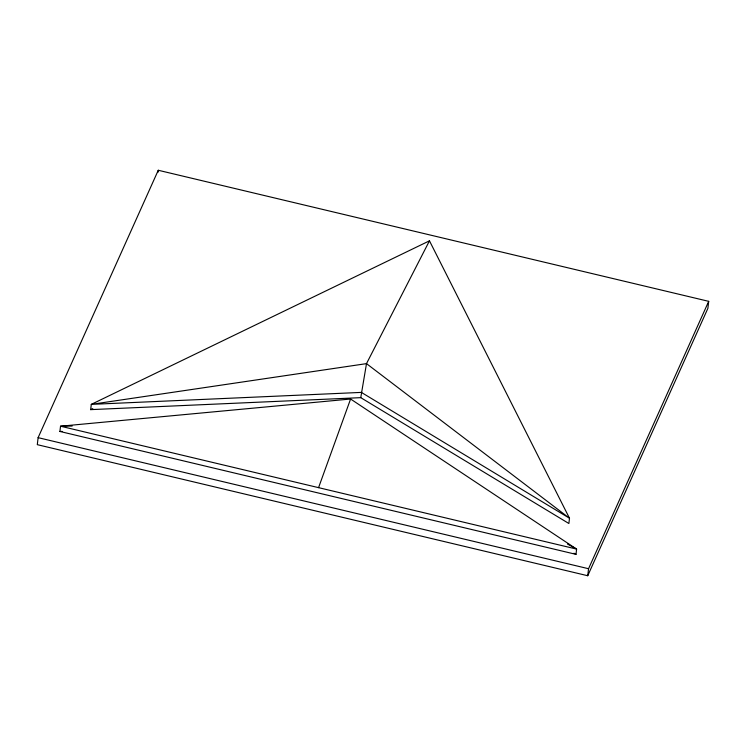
<?xml version="1.0" encoding="UTF-8"?>
<svg xmlns="http://www.w3.org/2000/svg" width="746" height="746" viewBox="0 0 746 746"><rect width="100%" height="100%" fill="white"/><g stroke="black" fill="none" stroke-linecap="round" stroke-linejoin="round"><path stroke-width="1.12" d="M576.005 554.353L576.602 549.093L350.592 399.017L60.529 426.208L59.913 431.458L576.005 554.353L573.972 553.224M90.695 409.638L91.292 404.369L429.463 240.827L569.496 518.246L568.881 523.505L360.756 397.655L90.695 409.638L92.793 408.621M38.111 437.65L37.3 444.663L587.736 575.735L707.889 308.35L708.7 301.337L158.264 170.265L38.111 437.65L588.547 568.722L708.7 301.337M158.031 172.27L158.264 170.265M360.756 397.655L366.5 363.628L429.463 240.827M587.736 575.735L588.547 568.722M318.561 487.651L350.592 399.017M72.157 426.05L60.529 426.208L576.602 549.093L567.454 544.03M59.913 431.458L62.244 431.43M366.5 363.628L91.292 404.369L361.362 392.396L569.496 518.246L366.5 363.628"/></g></svg>
